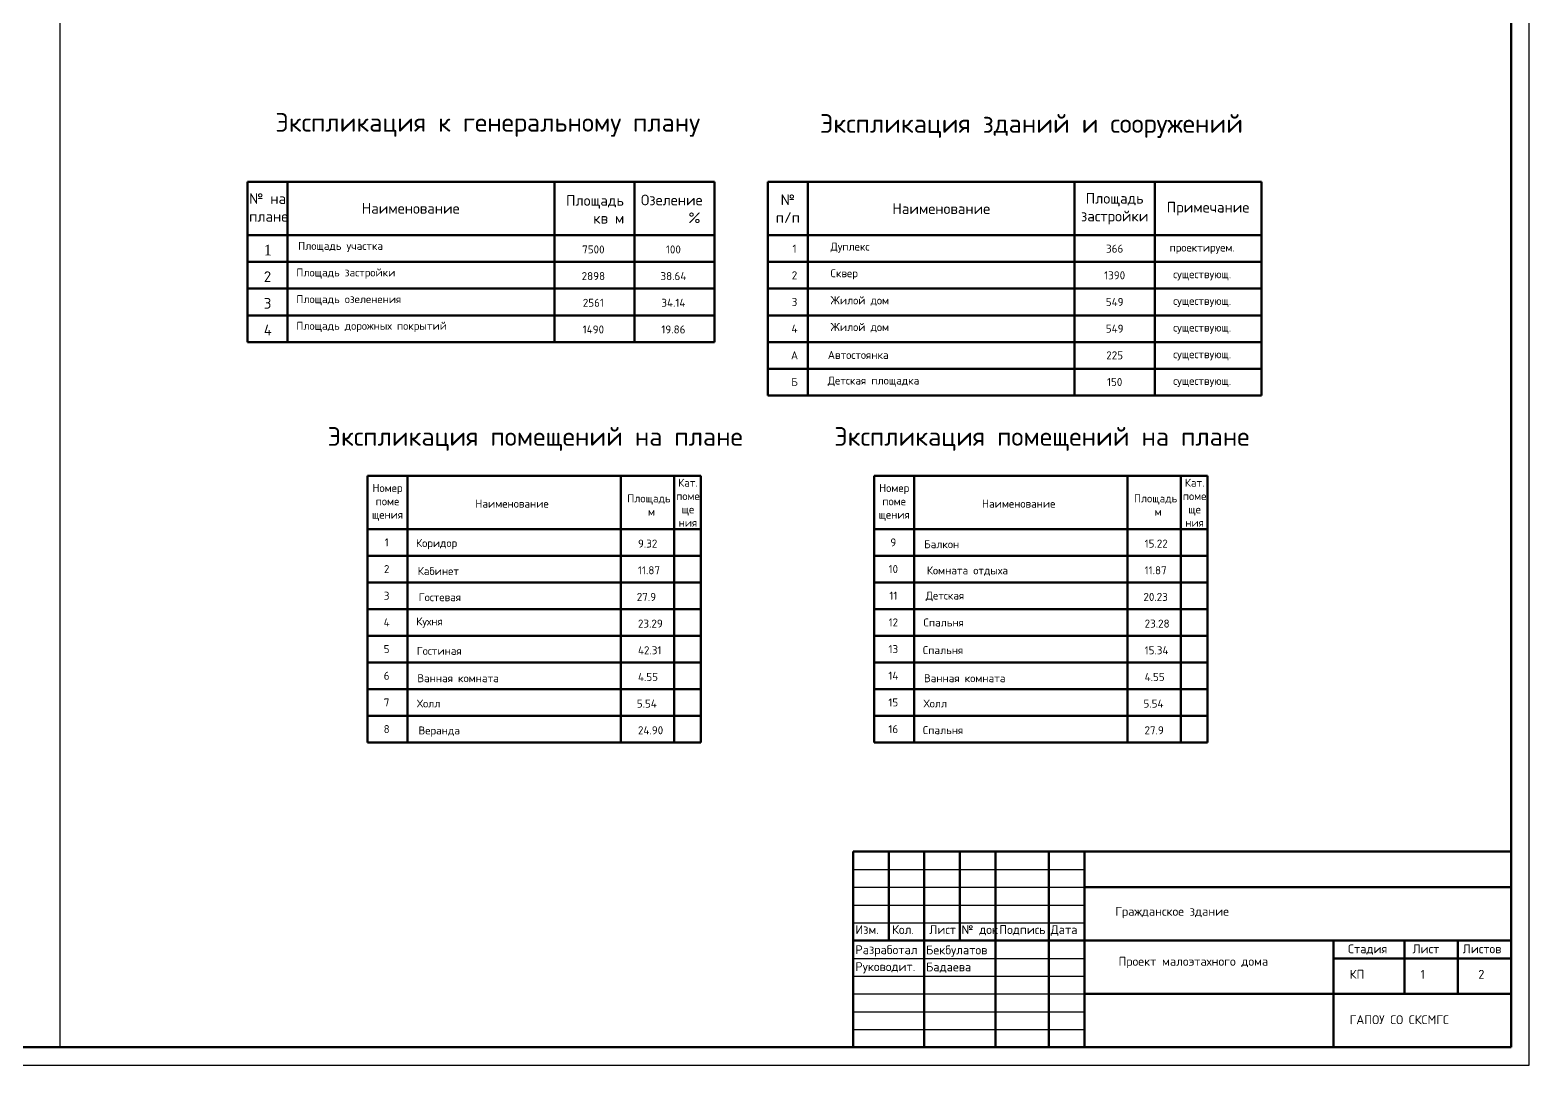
# Model space of a CAD drawing. Header units: millimetres. Extents: x -273369 to 399464, y -35443 to 194245.
# Drawn here: x 271935 to 314076, y 123884 to 152990 of the extents above; entities that cross this region are included whole.
import ezdxf

# ---------------------------------------------------------------- set-up
doc = ezdxf.new("R2010")
doc.units = ezdxf.units.MM
doc.styles.add('11111', font='times.ttf')
doc.styles.add('Арх.', font='isocpeur.ttf')
doc.styles.add('гост', font='isocpeur.ttf')
doc.styles.add('ГОСТ1', font='isocpeur.ttf')
doc.styles.add('Курс2', font='isocpeur.ttf', dxfattribs={"height": 2.5})

msp = doc.modelspace()

# ---------------------------------------------------------------- linework, layer by layer
for p, q in [((314075.996, 123884.107), (314075.996, 183284.107)), ((272775.996, 182784.107), (272775.996, 124384.107)), ((295075.996, 129384.107), (301575.996, 129384.107)), ((295075.996, 128884.107), (313575.996, 128884.107)), ((295075.996, 128384.107), (301575.996, 128384.107)), ((295075.996, 127884.107), (301575.996, 127884.107)), ((295075.996, 126884.107), (301575.996, 126884.107)), ((295075.996, 126384.107), (301575.996, 126384.107)), ((295075.996, 125884.107), (313575.996, 125884.107)), ((295075.996, 125384.107), (301575.996, 125384.107)), ((295075.996, 124884.107), (301575.996, 124884.107)), ((229975.996, 123884.107), (314075.996, 123884.107))]:
    msp.add_line(p, q)
at = {"lineweight": 60}
for p, q in [((313575.996, 124384.107), (313575.996, 182784.107)), ((278052.643, 148715.607), (278052.643, 144215.607)), ((278052.643, 148715.607), (291177.643, 148715.607)), ((279177.643, 148715.607), (279177.643, 144215.607)), ((286677.643, 148715.607), (286677.643, 144215.607)), ((288927.643, 148715.607), (288927.643, 144215.607)), ((291177.643, 148715.607), (291177.643, 144215.607)), ((292677.643, 148715.607), (306552.643, 148715.607)), ((292677.643, 148715.607), (292677.643, 142715.607)), ((293802.643, 148715.607), (293802.643, 142715.607)), ((301302.643, 148715.607), (301302.643, 142715.607)), ((303552.643, 148715.607), (303552.643, 142715.607)), ((306552.643, 148715.607), (306552.643, 142715.607)), ((278052.643, 147215.607), (291177.643, 147215.607)), ((292677.643, 147215.607), (306552.643, 147215.607)), ((278052.643, 146465.607), (291177.643, 146465.607)), ((292677.643, 146465.607), (306552.643, 146465.607)), ((278052.643, 145715.607), (291177.643, 145715.607)), ((292677.643, 145715.607), (306552.643, 145715.607)), ((278052.643, 144965.607), (291177.643, 144965.607)), ((292677.643, 144965.607), (306552.643, 144965.607)), ((278052.643, 144215.607), (291177.643, 144215.607)), ((292677.643, 144215.607), (306552.643, 144215.607)), ((292677.643, 143465.607), (306552.643, 143465.607)), ((292677.643, 142715.607), (306552.643, 142715.607)), ((281422.847, 140455.328), (290797.847, 140455.328)), ((281422.847, 140455.328), (281422.847, 132955.328)), ((282547.847, 140455.328), (282547.847, 133705.328)), ((288547.847, 140455.328), (288547.847, 133705.328)), ((290047.847, 140455.328), (290047.847, 133705.328)), ((290797.847, 140455.328), (290797.847, 132955.328)), ((295666.36, 140455.328), (305041.36, 140455.328)), ((295666.36, 140455.328), (295666.36, 132955.328)), ((296791.36, 140455.328), (296791.36, 133705.328)), ((302791.36, 140455.328), (302791.36, 133705.328)), ((304291.36, 140455.328), (304291.36, 133705.328)), ((305041.36, 140455.328), (305041.36, 132955.328)), ((281422.847, 138955.328), (290797.847, 138955.328)), ((295666.36, 138955.328), (305041.36, 138955.328)), ((281422.847, 138205.328), (290797.847, 138205.328)), ((295666.36, 138205.328), (305041.36, 138205.328)), ((281422.847, 137455.328), (290797.847, 137455.328)), ((281422.847, 137455.328), (281422.847, 136705.328)), ((295666.36, 137455.328), (305041.36, 137455.328)), ((295666.36, 137455.328), (295666.36, 136705.328)), ((281422.847, 136705.328), (290797.847, 136705.328)), ((295666.36, 136705.328), (305041.36, 136705.328)), ((281422.847, 135955.328), (290797.847, 135955.328)), ((295666.36, 135955.328), (305041.36, 135955.328)), ((281422.847, 135205.328), (290797.847, 135205.328)), ((295666.36, 135205.328), (305041.36, 135205.328)), ((281422.847, 134455.328), (290797.847, 134455.328)), ((295666.36, 134455.328), (305041.36, 134455.328)), ((281422.847, 133705.328), (290797.847, 133705.328)), ((282547.847, 133705.328), (282547.847, 132955.328)), ((288547.847, 133705.328), (288543.973, 132955.328)), ((290047.847, 133705.328), (290047.847, 132955.328)), ((295666.36, 133705.328), (305041.36, 133705.328)), ((296791.36, 133705.328), (296791.36, 132955.328)), ((302791.36, 133705.328), (302787.486, 132955.328)), ((304291.36, 133705.328), (304291.36, 132955.328)), ((281422.847, 132955.328), (290797.847, 132955.328)), ((295666.36, 132955.328), (305041.36, 132955.328)), ((295075.996, 124384.107), (295075.996, 129884.107)), ((295075.996, 129884.107), (313575.996, 129884.107)), ((296075.996, 127384.107), (296075.996, 129884.107)), ((297075.996, 124384.107), (297075.996, 129884.107)), ((298075.996, 127384.107), (298075.996, 129884.107)), ((299075.996, 124384.107), (299075.996, 129884.107)), ((300575.996, 124384.107), (300575.996, 129884.107)), ((301575.996, 124384.107), (301575.996, 129884.107)), ((301575.996, 128884.107), (313575.996, 128884.107)), ((295075.996, 127384.107), (313575.996, 127384.107)), ((308575.996, 127384.107), (308575.996, 124384.107)), ((310575.996, 127384.107), (310575.996, 125884.107)), ((312075.996, 127384.107), (312075.996, 125884.107)), ((313575.996, 127384.107), (313575.996, 124384.107)), ((308575.996, 126884.107), (313575.996, 126884.107)), ((301575.996, 125884.107), (313575.996, 125884.107)), ((231975.996, 124384.107), (313575.996, 124384.107))]:
    msp.add_line(p, q, dxfattribs=at)

# ---------------------------------------------------------------- texts
for s, width, gutter_width, heights, insert, char_height, attachment_point, style in [('Экспликация к генеральному плану', 16639.98017, 937.5, [0], (278834.107, 150655.751), 525, 1, 'ГОСТ1'), ('Экспликация зданий и сооружений', 16639.98017, 937.5, [0], (294142.453, 150622.972), 525, 1, 'ГОСТ1'), ('\\pxqc;№ \\Pп/п', 1125, 937.5, [0], (293240.143, 147965.607), 300, 5, 'ГОСТ1'), ('Площадь застройки', 2250, 937.5, [0], (302427.643, 147965.607), 300, 5, 'ГОСТ1'), ('\\pxqc;Наименование', 7500, 937.5, [0], (297552.643, 147965.607), 300, 5, 'ГОСТ1'), ('\\pxqc;Примечание', 3000, 937.5, [0], (305052.643, 147965.607), 300, 5, 'ГОСТ1'), ('\\pxqc;1', 750, 937.5, [0], (293427.643, 146840.607), 225, 5, 'ГОСТ1'), ('\\pxql,t7;Дуплекс', 5250, 937.5, [0], (297065.628, 146868.616), 225, 5, 'ГОСТ1'), ('\\pxqc;366', 5359.28797, 937.5, [0], (302427.643, 146840.607), 225, 5, 'ГОСТ1'), ('\\pxqc;проектируем.', 2250, 937.5, [0], (304888.121, 146840.607), 225, 5, 'ГОСТ1'), ('\\pxql;Сквер', 5250, 937.5, [0], (297065.628, 146118.616), 225, 5, 'ГОСТ1'), ('\\pxqc;2', 750, 937.5, [0], (293427.643, 146090.607), 225, 5, 'ГОСТ1'), ('\\pxqc;1390', 5359.28797, 937.5, [0], (302427.643, 146090.607), 225, 5, 'ГОСТ1'), ('\\pxqc;существующ.', 2250, 937.5, [0], (304888.121, 146090.607), 225, 5, 'ГОСТ1'), ('\\pxqc;3', 750, 937.5, [0], (293427.643, 145340.607), 225, 5, 'ГОСТ1'), ('\\pxql;Жилой дом', 5250, 937.5, [0], (297065.628, 145368.616), 225, 5, 'ГОСТ1'), ('\\pxqc;549', 2250, 937.5, [0], (302427.643, 145340.607), 225, 5, 'ГОСТ1'), ('\\pxqc;существующ.', 2250, 937.5, [0], (304888.121, 145340.607), 225, 5, 'ГОСТ1'), ('\\pxqc;4', 750, 937.5, [0], (293427.643, 144590.607), 225, 5, 'ГОСТ1'), ('\\pxql;Жилой дом', 5250, 937.5, [0], (297065.628, 144618.616), 225, 5, 'ГОСТ1'), ('\\pxqc;549', 2250, 937.5, [0], (302427.643, 144590.607), 225, 5, 'ГОСТ1'), ('\\pxqc;существующ.', 2250, 937.5, [0], (304888.121, 144590.607), 225, 5, 'ГОСТ1'), ('\\pxqc;А', 750, 937.5, [0], (293427.643, 143840.607), 225, 5, 'ГОСТ1'), ('\\pxql;Автостоянка', 5250, 937.5, [229.542], (296988.509, 143851.811), 225, 5, 'ГОСТ1'), ('225', 2250, 937.5, [0], (302427.643, 143840.607), 225, 5, 'ГОСТ1'), ('\\pxqc;существующ.', 2250, 937.5, [0], (304888.121, 143840.607), 225, 5, 'ГОСТ1'), ('\\pxqc;Б', 750, 937.5, [0], (293427.643, 143090.607), 225, 5, 'ГОСТ1'), ('\\pxql;Детская площадка', 5250, 937.5, [229.542], (296988.509, 143101.811), 225, 5, 'ГОСТ1'), ('150', 2250, 937.5, [0], (302427.643, 143090.607), 225, 5, 'ГОСТ1'), ('\\pxqc;существующ.', 2250, 937.5, [0], (304888.121, 143090.607), 225, 5, 'ГОСТ1'), ('Экспликация помещений на плане', 16639.98017, 937.5, [0], (280301.956, 141822.802), 525, 1, 'ГОСТ1'), ('Экспликация помещений на плане', 16639.98017, 937.5, [0], (294545.469, 141822.802), 525, 1, 'ГОСТ1'), ('Кат.\\Pпоме\\Pще\\Pния', 1725.33176, 937.5, [1515.213], (290431.641, 139696.148), 225, 5, 'гост'), ('Кат.\\Pпоме\\Pще\\Pния', 1725.33176, 937.5, [1515.213], (304675.154, 139696.148), 225, 5, 'гост'), ('\\pxqc;Номер\\Pпоме\\Pщения', 1125, 937.5, [0], (281985.347, 139705.328), 225, 5, 'гост'), ('Площадь\\P м', 1593, 937.5, [0], (289334.082, 139630.062), 225, 5, 'гост'), ('\\pxqc;Номер\\Pпоме\\Pщения', 1125, 937.5, [0], (296228.86, 139705.328), 225, 5, 'гост'), ('Площадь\\P м', 1593, 937.5, [0], (303577.595, 139630.062), 225, 5, 'гост'), ('\\pxqc;Наименование', 7500, 937.5, [0], (285484.897, 139669.979), 225, 5, 'гост'), ('\\pxqc;Наименование', 7500, 937.5, [0], (299728.41, 139669.979), 225, 5, 'гост'), ('\\pxqc;1', 750, 937.5, [0], (281961.592, 138580.328), 225, 5, 'гост'), ('\\pxr3.3333;Коридор', 7510.24704, 937.5, [0], (283740.372, 138530.775), 225, 5, 'гост'), ('9.32', 2536.37409, 937.5, [0], (289026.463, 138659.36), 225, 1, 'Арх.'), ('\\pxqc;9', 750, 937.5, [0], (296205.104, 138580.328), 225, 5, 'гост'), ('15.22', 2536.37409, 937.5, [0], (303269.975, 138659.36), 225, 1, 'Арх.'), ('Балкон', 5250, 937.5, [0], (297562.936, 138529.286), 225, 5, 'гост'), ('\\pxqc;2', 750, 937.5, [0], (281961.592, 137830.328), 225, 5, 'гост'), ('Кабинет', 5250, 937.5, [0], (283413.55, 137774.578), 225, 5, 'гост'), ('11.87', 2166.61319, 937.5, [0], (289026.463, 137909.36), 225, 1, 'Арх.'), ('\\pxqc;10', 750, 937.5, [0], (296205.104, 137830.328), 225, 5, 'гост'), ('Комната отдыха', 5250, 937.5, [0], (298288.811, 137774.352), 225, 5, 'гост'), ('11.87', 2166.61319, 937.5, [0], (303269.975, 137909.36), 225, 1, 'Арх.'), ('\\pxqc;3', 750, 937.5, [0], (281961.592, 137080.328), 225, 5, 'гост'), ('\\pxr4.3333;Гостевая', 5250, 937.5, [269.8], (283945.684, 137039.479), 225, 5, 'гост'), ('27.9', 3278.80689, 937.5, [0], (288992.302, 137159.36), 225, 1, 'Арх.'), ('\\pxqc;11', 750, 937.5, [0], (296205.104, 137080.328), 225, 5, 'гост'), ('\\pxr4.3333;Детская', 5250, 937.5, [269.8], (298146.078, 137063.505), 225, 5, 'гост'), ('20.23', 3278.80689, 937.5, [0], (303235.815, 137159.36), 225, 1, 'Арх.'), ('\\pxqc;4', 750, 937.5, [0], (281961.592, 136330.328), 225, 5, 'гост'), ('\\pxr4.3333;Кухня', 5250, 937.5, [269.8], (283654.328, 136327.629), 225, 5, 'гост'), ('23.29', 2458.79889, 937.5, [0], (289026.463, 136409.36), 225, 1, 'Арх.'), ('\\pxqc;12', 750, 937.5, [0], (296205.104, 136330.328), 225, 5, 'гост'), ('\\pxr3.3333;Спальня', 8905.65033, 937.5, [0], (297996.291, 136327.978), 225, 5, 'гост'), ('23.28', 2458.79889, 937.5, [0], (303269.975, 136409.36), 225, 1, 'Арх.'), ('\\pxqc;5', 750, 937.5, [0], (281961.592, 135580.328), 225, 5, 'гост'), ('\\pxr3.3333;Гостиная ', 7510.24704, 937.5, [0], (283815.037, 135530.775), 225, 5, 'гост'), ('42.31', 2079.56499, 937.5, [0], (289026.463, 135659.36), 225, 1, 'Арх.'), ('\\pxqc;13', 750, 937.5, [0], (296205.104, 135580.328), 225, 5, 'гост'), ('\\pxr4.3333;Спальня', 5250, 937.5, [269.8], (298090.931, 135550.37), 225, 5, 'гост'), ('15.34', 2079.56499, 937.5, [0], (303269.975, 135659.36), 225, 1, 'Арх.'), ('\\pxqc;6', 750, 937.5, [0], (281961.592, 134830.328), 225, 5, 'гост'), ('\\pxr4.3333;Ванная комната', 16943.83359, 937.5, [269.8], (284456.482, 134761.541), 225, 5, 'гост'), ('4.55', 2719.31217, 937.5, [0], (289026.463, 134909.36), 225, 1, 'Арх.'), ('\\pxqc;14', 750, 937.5, [0], (296205.104, 134830.328), 225, 5, 'гост'), ('\\pxr4.3333;Ванная комната', 16943.83359, 937.5, [269.8], (298699.995, 134761.541), 225, 5, 'гост'), ('4.55', 2719.31217, 937.5, [0], (303269.975, 134909.36), 225, 1, 'Арх.'), ('\\pxqc;7', 750, 937.5, [0], (281961.592, 134080.328), 225, 5, 'гост'), ('\\pxr4.3333;Холл', 5250, 937.5, [269.8], (283628.622, 134050.37), 225, 5, 'гост'), ('5.54', 1140.87599, 937.5, [0], (288994.202, 134159.36), 225, 1, 'Арх.'), ('\\pxqc;15', 750, 937.5, [0], (296205.104, 134080.328), 225, 5, 'гост'), ('\\pxr4.3333;Холл', 5250, 937.5, [269.8], (297872.135, 134050.37), 225, 5, 'гост'), ('5.54', 1140.87599, 937.5, [0], (303237.715, 134159.36), 225, 1, 'Арх.'), ('\\pxqc;8', 750, 937.5, [0], (281961.592, 133330.328), 225, 5, 'гост'), ('\\pxr4.3333;Веранда', 16943.83359, 937.5, [269.8], (283927.485, 133261.541), 225, 5, 'гост'), ('24.90', 1673.93944, 937.5, [0], (289026.463, 133409.36), 225, 1, 'Арх.'), ('\\pxqc;16', 750, 937.5, [0], (296205.104, 133330.328), 225, 5, 'гост'), ('\\pxr4.3333;Спальня', 5250, 937.5, [269.8], (298090.931, 133300.37), 225, 5, 'гост'), ('27.9', 2079.56499, 937.5, [0], (303266.101, 133409.36), 225, 1, 'Арх.'), ('Гражданское здание', 4028.16466, 12.5, [0], (302445.211, 128329.693), 250, 1, 'Курс2'), ('Изм.', 4028.16466, 12.5, [0], (295138.745, 127816.94), 250, 1, 'Курс2'), ('Кол.', 4028.16466, 12.5, [0], (296170.997, 127816.94), 250, 1, 'Курс2'), ('Лист', 4028.16466, 12.5, [0], (297214.71, 127816.94), 250, 1, 'Курс2'), ('№ док', 4028.16466, 12.5, [0], (298122.067, 127816.94), 250, 1, 'Курс2'), ('Подпись', 4028.16466, 12.5, [0], (299182.855, 127816.94), 250, 1, 'Курс2'), ('Дата', 4028.16466, 12.5, [0], (300628.474, 127816.94), 250, 1, 'Курс2'), ('Стадия', 4028.16466, 12.5, [0], (308986.812, 127276.62), 250, 1, 'Курс2'), ('Лист', 4028.16466, 12.5, [0], (310801.043, 127276.62), 250, 1, 'Курс2'), ('Листов', 4028.16466, 12.5, [0], (312212.113, 127276.62), 250, 1, 'Курс2'), ('Разработал', 4028.16466, 12.5, [0], (295138.745, 127251.142), 250, 1, 'Курс2'), ('Бекбулатов', 4028.16466, 12.5, [0], (297125.372, 127245.615), 250, 1, 'Курс2'), ('Проект малоэтахного дома', 5280.5661, 12.5, [0], (302534.462, 126925.413), 250, 1, 'Курс2'), ('Руководит.', 4028.16466, 12.5, [0], (295138.745, 126776.354), 250, 1, 'Курс2'), ('Бадаева ', 4028.16466, 12.5, [0], (297125.372, 126767.839), 250, 1, 'Курс2'), ('КП', 4028.16466, 12.5, [0], (309034.313, 126560.536), 250, 1, 'Курс2'), ('1', 4028.16466, 12.5, [0], (311024.872, 126560.536), 250, 1, 'Курс2'), ('2', 4028.16466, 12.5, [0], (312650.76, 126560.536), 250, 1, 'Курс2'), ('ГАПОУ СО СКСМГС', 4028.16466, 12.5, [0], (309034.313, 125282.853), 250, 1, 'Курс2')]:
    msp.add_mtext_dynamic_manual_height_columns(s, width=width, gutter_width=gutter_width, heights=heights, dxfattribs=dict(insert=insert, char_height=char_height, attachment_point=attachment_point, style=style))
at = {"color": 2, "attachment_point": 1}
for s, width, insert, char_height, style in [('{\\C256;№ на плане}', 1066.53048, (278094.879, 148398.686), 300, 'гост'), ('{\\C256;Площадь  \\P    кв м}', 3108.65704, (287006.319, 148345.988), 300, 'гост'), ('{\\C256;Озеление\\P       % }', 3108.65704, (289110.392, 148359.038), 300, 'гост'), ('{\\C256;Наименование}', 7254.07248, (281261.912, 148123.943), 300, 'гост'), ('{\\C256;1}', 1066.53048, (278509.144, 146953.567), 300, '11111'), ('{\\C256;Площадь участка}', 12655.69781, (279473.031, 147030.751), 225, 'гост'), ('{\\C256;Площадь застройки}', 7254.07248, (279422.326, 146283.256), 225, 'гост'), ('{\\C256;2}', 1066.53048, (278509.144, 146203.567), 300, 'гост'), ('{\\C256;3}', 1066.53048, (278509.144, 145453.567), 300, 'гост'), ('{\\C256;Площадь озеленения}', 7254.07248, (279422.326, 145533.256), 225, 'гост'), ('{\\C256;4}', 1066.53048, (278509.144, 144703.567), 300, 'гост'), ('{\\C256;Площадь дорожных покрытий}', 7254.07248, (279422.326, 144783.256), 225, 'гост')]:
    msp.add_mtext_dynamic_manual_height_columns(s, width=width, gutter_width=937.5, heights=[0], dxfattribs=dict(at, insert=insert, char_height=char_height, style=style))
at = {"attachment_point": 5, "style": 'гост'}
for s, insert, char_height, width in [('{\\H0.75x;7500}', (287772.758, 146818.318), 300, 1406.41662), ('100', (290022.758, 146818.318), 225, 3771.18902), ('2898', (287772.758, 146068.318), 225, 1725.72362), ('38.64', (290022.758, 146068.318), 225, 4620.55501), ('2561', (287772.758, 145318.318), 225, 1725.72362), ('34.14', (290022.758, 145318.318), 225, 2548.10093), ('1490', (287772.758, 144568.318), 225, 1562.83478), ('19.86', (290022.758, 144568.318), 225, 3227.59431)]:
    msp.add_mtext(s, dxfattribs=dict(at, insert=insert, char_height=char_height, width=width))

doc.saveas('drawing.dxf')
